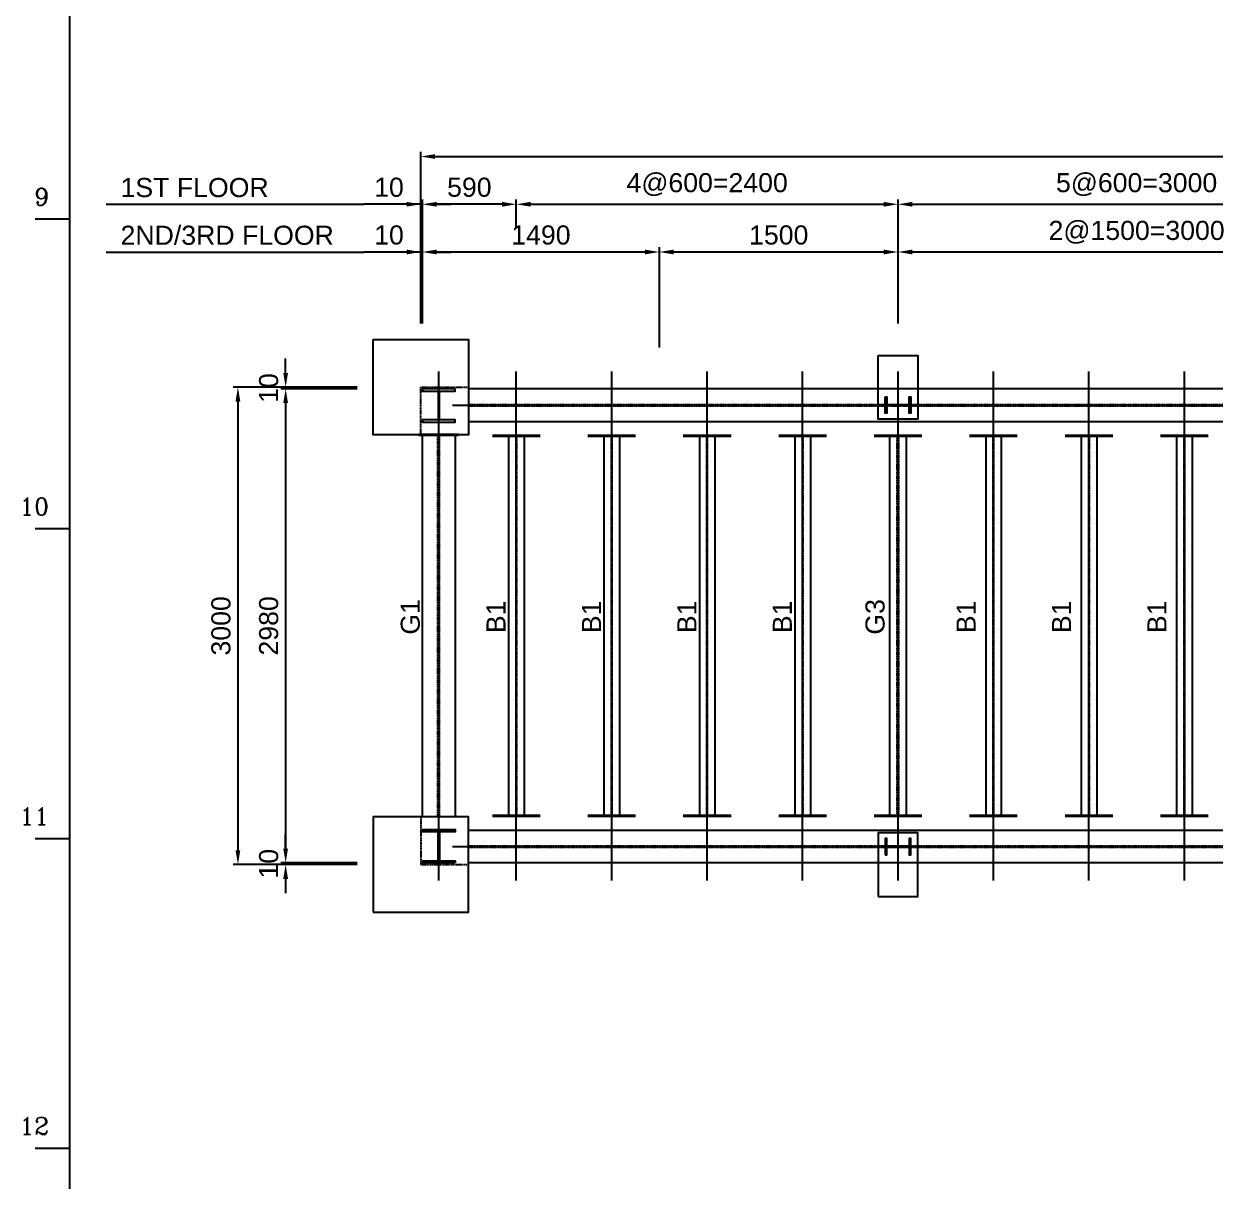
# Model space of a CAD drawing. Header units: millimetres. Extents: x 415966 to 487306, y -108951 to -17325.
# Drawn here: x 416425 to 423915, y -41420 to -34146 of the extents above; entities that cross this region are included whole.
import ezdxf
from ezdxf.enums import TextEntityAlignment as Align

# ---------------------------------------------------------------- set-up
doc = ezdxf.new("R2010")
doc.units = ezdxf.units.MM
doc.header["$LTSCALE"] = 2
doc.linetypes.add('CENTER', pattern=[2, 1.25, -0.25, 0.25, -0.25])
doc.linetypes.add('HIDDEN', pattern=[0.375, 0.25, -0.125])
doc.layers.get('Defpoints').update_dxf_attribs({"color": 250})
for name, color, linetype in [('C_CEN', 1, 'CENTER'), ('C_DIM', 7, 'Continuous'), ('C_GIRDER', 2, 'Continuous'), ('C_TEXT_01', 2, 'Continuous'), ('DIM-SCALE', 7, 'Continuous'), ('TAN-TIT', 30, 'Continuous')]:
    doc.layers.add(name, color=color, linetype=linetype)
doc.layers.add('C_STEEL', color=2, linetype='Continuous', lineweight=30)
doc.styles.add('Arial', font='arial.ttf')
doc.styles.add('COM', font='COMPLEX', dxfattribs={"height": 5})
doc.dimstyles.new('일반도면_0030', dxfattribs={"dimtxt": 120, "dimasz": 90, "dimexe": 30, "dimexo": 150, "dimgap": 45, "dimtad": 1, "dimdec": 0, "dimzin": 0, "dimdsep": 46, "dimtxsty": 'Arial', "dimcen": -150, "dimclrd": 7, "dimclre": 7, "dimclrt": 2, "dimadec": 8, "dimazin": 0, "dimtfac": 1, "dimtdec": 0, "dimtix": 1, "dimtmove": 2, "dimatfit": 3, "dimfxl": 1, "dimtolj": 1, "dimtzin": 0, "dimarcsym": 0})

# ---------------------------------------------------------------- blocks, each defined once
blk = doc.blocks.new('BORDER')
at = {"layer": 'TAN-TIT'}
for p, q in [((497.7, 16468), (497.7, 352)), ((497.7, 4787.2), (353.4, 4787.2)), ((497.7, 3489.4), (353.4, 3489.4)), ((497.7, 2191.5), (353.4, 2191.5)), ((497.7, 893.7), (353.4, 893.7))]:
    blk.add_line(p, q, dxfattribs=at)
at = {"layer": 'TAN-TIT', "style": 'COM'}
for s, p in [('9', (411.1, 4844.9)), ('10', (411.1, 3547.1)), ('11', (411.1, 2249.2)), ('12', (411.1, 951.3))]:
    blk.add_text(s, height=72.1, dxfattribs=at).set_placement(p, align=Align.RIGHT)
blk = doc.blocks.new('*D53')
at = {"layer": 'C_DIM', "color": 7, "lineweight": -2, "transparency": 16777216}
for p, q in [((418921, -36030.2), (418921, -34950.2)), ((433921, -36030.2), (433921, -34950.2)), ((419011, -34980.2), (433831, -34980.2))]:
    blk.add_line(p, q, dxfattribs=at)
at = {"layer": 'C_DIM', "color": 7, "transparency": 16777216}
for points in [[(419011, -34965.2), (419011, -34995.2), (418921, -34980.2)], [(433831, -34965.2), (433831, -34995.2), (433921, -34980.2)]]:
    blk.add_solid(points, dxfattribs=at)
at = {"layer": 'Defpoints', "color": 0, "transparency": 16777216}
for p in [(433921, -34980.2), (418921, -36180.2), (433921, -36180.2)]:
    blk.add_point(p, dxfattribs=at)
at = {"layer": 'C_DIM', "color": 2, "transparency": 16777216, "insert": (426421, -34873.9), "char_height": 120, "attachment_point": 5, "style": 'Arial'}
blk.add_mtext('\\A1;15000', dxfattribs=at)
blk = doc.blocks.new('*D70')
at = {"layer": 'C_DIM', "color": 7, "lineweight": -2, "transparency": 16777216}
for p, q in [((418521, -36430.2), (417741, -36430.2)), ((417771, -36520.2), (417771, -39340.2)), ((418521, -39430.2), (417741, -39430.2))]:
    blk.add_line(p, q, dxfattribs=at)
at = {"layer": 'C_DIM', "color": 7, "transparency": 16777216}
for points in [[(417756, -36520.2), (417786, -36520.2), (417771, -36430.2)], [(417756, -39340.2), (417786, -39340.2), (417771, -39430.2)]]:
    blk.add_solid(points, dxfattribs=at)
at = {"layer": 'Defpoints', "color": 0, "transparency": 16777216}
for p in [(418671, -36430.2), (417771, -39430.2), (418671, -39430.2)]:
    blk.add_point(p, dxfattribs=at)
at = {"layer": 'C_DIM', "color": 2, "transparency": 16777216, "insert": (417664.7, -37930.2), "char_height": 120, "attachment_point": 5, "rotation": 90, "style": 'Arial'}
blk.add_mtext('\\A1;3000', dxfattribs=at)
blk = doc.blocks.new('*D67')
at = {"layer": 'C_DIM', "color": 7, "lineweight": -2, "transparency": 16777216}
for p, q in [((418071, -36340.2), (418071, -36250.2)), ((418521, -36430.2), (418041, -36430.2)), ((418521, -36440.2), (418041, -36440.2)), ((418071, -36430.2), (418071, -36440.2)), ((418071, -36530.2), (418071, -36620.2))]:
    blk.add_line(p, q, dxfattribs=at)
at = {"layer": 'C_DIM', "color": 7, "transparency": 16777216}
for points in [[(418056, -36340.2), (418086, -36340.2), (418071, -36430.2)], [(418056, -36530.2), (418086, -36530.2), (418071, -36440.2)]]:
    blk.add_solid(points, dxfattribs=at)
at = {"layer": 'Defpoints', "color": 0, "transparency": 16777216}
for p in [(418071, -36440.2), (418671, -36430.2), (418671, -36440.2)]:
    blk.add_point(p, dxfattribs=at)
at = {"layer": 'C_DIM', "color": 2, "transparency": 16777216, "insert": (417964.8, -36435.2), "char_height": 120, "attachment_point": 5, "rotation": 90, "style": 'Arial'}
blk.add_mtext('\\A1;10', dxfattribs=at)
blk = doc.blocks.new('*D68')
at = {"layer": 'C_DIM', "color": 7, "lineweight": -2, "transparency": 16777216}
for p, q in [((418521, -36440.2), (418041, -36440.2)), ((418071, -36530.2), (418071, -39330.2)), ((418521, -39420.2), (418041, -39420.2))]:
    blk.add_line(p, q, dxfattribs=at)
at = {"layer": 'C_DIM', "color": 7, "transparency": 16777216}
for points in [[(418056, -36530.2), (418086, -36530.2), (418071, -36440.2)], [(418056, -39330.2), (418086, -39330.2), (418071, -39420.2)]]:
    blk.add_solid(points, dxfattribs=at)
at = {"layer": 'Defpoints', "color": 0, "transparency": 16777216}
for p in [(418671, -36440.2), (418071, -39420.2), (418671, -39420.2)]:
    blk.add_point(p, dxfattribs=at)
at = {"layer": 'C_DIM', "color": 2, "transparency": 16777216, "insert": (417964.8, -37930.2), "char_height": 120, "attachment_point": 5, "rotation": 90, "style": 'Arial'}
blk.add_mtext('\\A1;2980', dxfattribs=at)
blk = doc.blocks.new('*D69')
at = {"layer": 'C_DIM', "color": 7, "lineweight": -2, "transparency": 16777216}
for p, q in [((418071, -39330.2), (418071, -39240.2)), ((418521, -39420.2), (418041, -39420.2)), ((418521, -39430.2), (418041, -39430.2)), ((418071, -39430.2), (418071, -39420.2)), ((418071, -39520.2), (418071, -39610.2))]:
    blk.add_line(p, q, dxfattribs=at)
at = {"layer": 'C_DIM', "color": 7, "transparency": 16777216}
for points in [[(418056, -39330.2), (418086, -39330.2), (418071, -39420.2)], [(418056, -39520.2), (418086, -39520.2), (418071, -39430.2)]]:
    blk.add_solid(points, dxfattribs=at)
at = {"layer": 'Defpoints', "color": 0, "transparency": 16777216}
for p in [(418071, -39420.2), (418671, -39420.2), (418671, -39430.2)]:
    blk.add_point(p, dxfattribs=at)
at = {"layer": 'C_DIM', "color": 2, "transparency": 16777216, "insert": (417964.8, -39425.2), "char_height": 120, "attachment_point": 5, "rotation": 90, "style": 'Arial'}
blk.add_mtext('\\A1;10', dxfattribs=at)
blk = doc.blocks.new('*D71')
at = {"layer": 'C_DIM', "color": 7, "lineweight": -2, "transparency": 16777216}
for p, q in [((418921, -36030.2), (418921, -35550.2)), ((418931, -36030.2), (418931, -35550.2)), ((418831, -35580.2), (418741, -35580.2)), ((418931, -35580.2), (418921, -35580.2)), ((419021, -35580.2), (419111, -35580.2))]:
    blk.add_line(p, q, dxfattribs=at)
at = {"layer": 'C_DIM', "color": 7, "transparency": 16777216}
for points in [[(418831, -35565.2), (418831, -35595.2), (418921, -35580.2)], [(419021, -35565.2), (419021, -35595.2), (418931, -35580.2)]]:
    blk.add_solid(points, dxfattribs=at)
at = {"layer": 'Defpoints', "color": 0, "transparency": 16777216}
for p in [(418921, -35580.2), (418921, -36180.2), (418931, -36180.2)]:
    blk.add_point(p, dxfattribs=at)
at = {"layer": 'C_DIM', "color": 2, "transparency": 16777216, "insert": (418720.7, -35473.9), "char_height": 120, "attachment_point": 5, "style": 'Arial'}
blk.add_mtext('\\A1;10', dxfattribs=at)
blk = doc.blocks.new('*D447')
at = {"layer": 'C_DIM', "color": 7, "lineweight": -2, "transparency": 16777216}
for p, q in [((419521, -35430.2), (419521, -35250.2)), ((421921, -35730.2), (421921, -35250.2)), ((419611, -35280.2), (421831, -35280.2))]:
    blk.add_line(p, q, dxfattribs=at)
at = {"layer": 'C_DIM', "color": 7, "transparency": 16777216}
for points in [[(419611, -35265.2), (419611, -35295.2), (419521, -35280.2)], [(421831, -35265.2), (421831, -35295.2), (421921, -35280.2)]]:
    blk.add_solid(points, dxfattribs=at)
at = {"layer": 'Defpoints', "color": 0, "transparency": 16777216}
for p in [(421921, -35280.2), (419521, -35580.2), (421921, -35880.2)]:
    blk.add_point(p, dxfattribs=at)
at = {"layer": 'C_DIM', "color": 2, "transparency": 16777216, "insert": (420721, -35156.5), "char_height": 120, "attachment_point": 5, "style": 'Arial'}
blk.add_mtext('\\A1;4@600=2400', dxfattribs=at)
blk = doc.blocks.new('*D448')
at = {"layer": 'C_DIM', "color": 7, "lineweight": -2, "transparency": 16777216}
for p, q in [((421921, -35730.2), (421921, -35250.2)), ((424921, -35730.2), (424921, -35250.2)), ((422011, -35280.2), (424831, -35280.2))]:
    blk.add_line(p, q, dxfattribs=at)
at = {"layer": 'C_DIM', "color": 7, "transparency": 16777216}
for points in [[(422011, -35265.2), (422011, -35295.2), (421921, -35280.2)], [(424831, -35265.2), (424831, -35295.2), (424921, -35280.2)]]:
    blk.add_solid(points, dxfattribs=at)
at = {"layer": 'Defpoints', "color": 0, "transparency": 16777216}
for p in [(424921, -35280.2), (421921, -35880.2), (424921, -35880.2)]:
    blk.add_point(p, dxfattribs=at)
at = {"layer": 'C_DIM', "color": 2, "transparency": 16777216, "insert": (423421, -35156.5), "char_height": 120, "attachment_point": 5, "style": 'Arial'}
blk.add_mtext('\\A1;5@600=3000', dxfattribs=at)
blk = doc.blocks.new('*D450')
at = {"layer": 'C_DIM', "color": 7, "lineweight": -2, "transparency": 16777216}
for p, q in [((418931, -35730.2), (418931, -35250.2)), ((419521, -35430.2), (419521, -35250.2)), ((419431, -35280.2), (419021, -35280.2))]:
    blk.add_line(p, q, dxfattribs=at)
at = {"layer": 'C_DIM', "color": 7, "transparency": 16777216}
for points in [[(419021, -35265.2), (419021, -35295.2), (418931, -35280.2)], [(419431, -35265.2), (419431, -35295.2), (419521, -35280.2)]]:
    blk.add_solid(points, dxfattribs=at)
at = {"layer": 'Defpoints', "color": 0, "transparency": 16777216}
for p in [(418931, -35280.2), (419521, -35580.2), (418931, -35880.2)]:
    blk.add_point(p, dxfattribs=at)
at = {"layer": 'C_DIM', "color": 2, "transparency": 16777216, "insert": (419226, -35173.9), "char_height": 120, "attachment_point": 5, "style": 'Arial'}
blk.add_mtext('\\A1;590', dxfattribs=at)
blk = doc.blocks.new('*D451')
at = {"layer": 'C_DIM', "color": 7, "lineweight": -2, "transparency": 16777216}
for p, q in [((418921, -35730.2), (418921, -35250.2)), ((418931, -35730.2), (418931, -35250.2)), ((418831, -35280.2), (418741, -35280.2)), ((418931, -35280.2), (418921, -35280.2)), ((419021, -35280.2), (419111, -35280.2))]:
    blk.add_line(p, q, dxfattribs=at)
at = {"layer": 'C_DIM', "color": 7, "transparency": 16777216}
for points in [[(418831, -35265.2), (418831, -35295.2), (418921, -35280.2)], [(419021, -35265.2), (419021, -35295.2), (418931, -35280.2)]]:
    blk.add_solid(points, dxfattribs=at)
at = {"layer": 'Defpoints', "color": 0, "transparency": 16777216}
for p in [(418921, -35280.2), (418921, -35880.2), (418931, -35880.2)]:
    blk.add_point(p, dxfattribs=at)
at = {"layer": 'C_DIM', "color": 2, "transparency": 16777216, "insert": (418720.7, -35173.9), "char_height": 120, "attachment_point": 5, "style": 'Arial'}
blk.add_mtext('\\A1;10', dxfattribs=at)
blk = doc.blocks.new('*D456')
at = {"layer": 'C_DIM', "color": 7, "lineweight": -2, "transparency": 16777216}
for p, q in [((421921, -36030.2), (421921, -35550.2)), ((424921, -36030.2), (424921, -35550.2)), ((424831, -35580.2), (422011, -35580.2))]:
    blk.add_line(p, q, dxfattribs=at)
at = {"layer": 'C_DIM', "color": 7, "transparency": 16777216}
for points in [[(422011, -35565.2), (422011, -35595.2), (421921, -35580.2)], [(424831, -35565.2), (424831, -35595.2), (424921, -35580.2)]]:
    blk.add_solid(points, dxfattribs=at)
at = {"layer": 'Defpoints', "color": 0, "transparency": 16777216}
for p in [(421921, -35580.2), (421921, -36180.2), (424921, -36180.2)]:
    blk.add_point(p, dxfattribs=at)
at = {"layer": 'C_DIM', "color": 2, "transparency": 16777216, "insert": (423421, -35456.5), "char_height": 120, "attachment_point": 5, "style": 'Arial'}
blk.add_mtext('\\A1;2@1500=3000', dxfattribs=at)
blk = doc.blocks.new('*D457')
at = {"layer": 'C_DIM', "color": 7, "lineweight": -2, "transparency": 16777216}
for p, q in [((420421, -36180.2), (420421, -35550.2)), ((421921, -36030.2), (421921, -35550.2)), ((421831, -35580.2), (420511, -35580.2))]:
    blk.add_line(p, q, dxfattribs=at)
at = {"layer": 'C_DIM', "color": 7, "transparency": 16777216}
for points in [[(420511, -35565.2), (420511, -35595.2), (420421, -35580.2)], [(421831, -35565.2), (421831, -35595.2), (421921, -35580.2)]]:
    blk.add_solid(points, dxfattribs=at)
at = {"layer": 'Defpoints', "color": 0, "transparency": 16777216}
for p in [(420421, -35580.2), (421921, -36180.2), (420421, -36330.2)]:
    blk.add_point(p, dxfattribs=at)
at = {"layer": 'C_DIM', "color": 2, "transparency": 16777216, "insert": (421171, -35473.9), "char_height": 120, "attachment_point": 5, "style": 'Arial'}
blk.add_mtext('\\A1;1500', dxfattribs=at)
blk = doc.blocks.new('*D458')
at = {"layer": 'C_DIM', "color": 7, "lineweight": -2, "transparency": 16777216}
for p, q in [((418931, -36030.2), (418931, -35550.2)), ((420421, -36180.2), (420421, -35550.2)), ((420331, -35580.2), (419021, -35580.2))]:
    blk.add_line(p, q, dxfattribs=at)
at = {"layer": 'C_DIM', "color": 7, "transparency": 16777216}
for points in [[(419021, -35565.2), (419021, -35595.2), (418931, -35580.2)], [(420331, -35565.2), (420331, -35595.2), (420421, -35580.2)]]:
    blk.add_solid(points, dxfattribs=at)
at = {"layer": 'Defpoints', "color": 0, "transparency": 16777216}
for p in [(418931, -35580.2), (418931, -36180.2), (420421, -36330.2)]:
    blk.add_point(p, dxfattribs=at)
at = {"layer": 'C_DIM', "color": 2, "transparency": 16777216, "insert": (419676, -35473.9), "char_height": 120, "attachment_point": 5, "style": 'Arial'}
blk.add_mtext('\\A1;1490', dxfattribs=at)

msp = doc.modelspace()

# ---------------------------------------------------------------- linework, layer by layer
at = {"layer": 'C_CEN'}
for p, q in [((419033.5, -39530.2), (419033.5, -36330.2)), ((419521, -39530.2), (419521, -36330.2)), ((420121, -39530.2), (420121, -36330.2)), ((420721, -39530.2), (420721, -36330.2)), ((421321, -39530.2), (421321, -36330.2)), ((421921, -39530.2), (421921, -36330.2)), ((422521, -39530.2), (422521, -36330.2)), ((423121, -39530.2), (423121, -36330.2)), ((423721, -39530.2), (423721, -36330.2)), ((419121, -36542.7), (434011, -36542.7)), ((419121, -39317.7), (433721, -39317.7))]:
    msp.add_line(p, q, dxfattribs=at)
at = {"layer": 'C_DIM', "color": 7}
for p, q in [((418921, -35280.2), (418564, -35280.2)), ((418921, -35580.2), (418564, -35580.2))]:
    msp.add_line(p, q, dxfattribs=at)
at = {"layer": 'C_GIRDER', "linetype": 'HIDDEN'}
for p, q in [((419221, -36539), (433621, -36539)), ((419221, -36547.5), (433621, -36547.5)), ((419028.8, -39130.2), (419028.8, -36730.2)), ((419038.2, -39130.2), (419038.2, -36730.2)), ((419519.9, -39125.2), (419519.9, -36735.2)), ((419524.2, -39125.2), (419524.2, -36735.2)), ((420119.9, -39125.2), (420119.9, -36735.2)), ((420124.2, -39125.2), (420124.2, -36735.2)), ((420719.9, -39125.2), (420719.9, -36735.2)), ((420724.2, -39125.2), (420724.2, -36735.2)), ((421319.9, -39125.2), (421319.9, -36735.2)), ((421324.2, -39125.2), (421324.2, -36735.2)), ((421916.5, -39125.2), (421916.5, -36735.2)), ((421925.6, -39125.2), (421925.6, -36735.2)), ((422519.9, -39125.2), (422519.9, -36735.2)), ((422524.2, -39125.2), (422524.2, -36735.2)), ((423119.9, -39125.2), (423119.9, -36735.2)), ((423124.2, -39125.2), (423124.2, -36735.2)), ((423719.9, -39125.2), (423719.9, -36735.2)), ((423724.2, -39125.2), (423724.2, -36735.2)), ((419221, -39313), (433621, -39313)), ((419221, -39321.5), (433621, -39321.5))]:
    msp.add_line(p, q, dxfattribs=at)
at = {"layer": 'C_GIRDER'}
for points in [[(418621, -36130.2), (419221, -36130.2), (419221, -36730.2), (418621, -36730.2)], [(421796, -36230.2), (422046, -36230.2), (422046, -36630.2), (421796, -36630.2)], [(419221, -36645.2), (433621, -36645.2), (433621, -36440.2), (419221, -36440.2)], [(419136, -39130.2), (418931, -39130.2), (418931, -36730.2), (419136, -36730.2)], [(419572, -39125.2), (419572, -36735.2), (419472, -36735.2), (419472, -39125.2)], [(420172, -39125.2), (420172, -36735.2), (420072, -36735.2), (420072, -39125.2)], [(420772, -39125.2), (420772, -36735.2), (420672, -36735.2), (420672, -39125.2)], [(421372, -39125.2), (421372, -36735.2), (421272, -36735.2), (421272, -39125.2)], [(421972, -39125.2), (421870, -39125.2), (421870, -36735.2), (421972, -36735.2)], [(422572, -39125.2), (422572, -36735.2), (422472, -36735.2), (422472, -39125.2)], [(423172, -39125.2), (423172, -36735.2), (423072, -36735.2), (423072, -39125.2)], [(423772, -39125.2), (423772, -36735.2), (423672, -36735.2), (423672, -39125.2)], [(418621, -39730.2), (419221, -39730.2), (419221, -39130.2), (418621, -39130.2)], [(419221, -39215.2), (433621, -39215.2), (433621, -39420.2), (419221, -39420.2)], [(421796, -39630.2), (422046, -39630.2), (422046, -39230.2), (421796, -39230.2)]]:
    msp.add_lwpolyline(points, close=True, dxfattribs=at)
at = {"layer": 'C_GIRDER', "color": 1, "linetype": 'HIDDEN'}
for points in [[(418921, -36430.2), (419221, -36430.2), (419221, -36730.2), (418921, -36730.2)], [(418921, -39430.2), (419221, -39430.2), (419221, -39130.2), (418921, -39130.2)]]:
    msp.add_lwpolyline(points, close=True, dxfattribs=at)
at = {"layer": 'C_GIRDER', "color": 1}
for points in [[(419136, -36440.2), (418931, -36440.2), (418931, -36454.4), (419029, -36454.4), (419029, -36636), (418931, -36636), (418931, -36650.2), (419136, -36650.2), (419136, -36636), (419038.1, -36636), (419038.1, -36454.4), (419136, -36454.4)], [(421841, -36491.2), (421851.3, -36491.2), (421851.3, -36538.9), (421990.7, -36538.9), (421990.7, -36491.2), (422001, -36491.2), (422001, -36593.2), (421990.7, -36593.2), (421990.7, -36545.5), (421851.3, -36545.5), (421851.3, -36593.2), (421841, -36593.2)], [(419136, -39420.2), (418931, -39420.2), (418931, -39406), (419029, -39406), (419029, -39224.4), (418931, -39224.4), (418931, -39210.2), (419136, -39210.2), (419136, -39224.4), (419038.1, -39224.4), (419038.1, -39406), (419136, -39406)], [(421841, -39369.2), (421851.3, -39369.2), (421851.3, -39321.5), (421990.7, -39321.5), (421990.7, -39369.2), (422001, -39369.2), (422001, -39267.2), (421990.7, -39267.2), (421990.7, -39314.9), (421851.3, -39314.9), (421851.3, -39267.2), (421841, -39267.2)]]:
    msp.add_lwpolyline(points, close=True, dxfattribs=at)
at = {"layer": 'C_STEEL', "color": 6, "lineweight": 40}
for p, q in [((418908.5, -36730.2), (419158.5, -36730.2)), ((419671, -36735.2), (419371, -36735.2)), ((420271, -36735.2), (419971, -36735.2)), ((420871, -36735.2), (420571, -36735.2)), ((421471, -36735.2), (421171, -36735.2)), ((422071, -36735.2), (421771, -36735.2)), ((422371, -36735.2), (422671, -36735.2)), ((422971, -36735.2), (423271, -36735.2)), ((423571, -36735.2), (423871, -36735.2)), ((419671, -39125.2), (419371, -39125.2)), ((420271, -39125.2), (419971, -39125.2)), ((420871, -39125.2), (420571, -39125.2)), ((421471, -39125.2), (421171, -39125.2)), ((422071, -39125.2), (421771, -39125.2)), ((422371, -39125.2), (422671, -39125.2)), ((422971, -39125.2), (423271, -39125.2)), ((423571, -39125.2), (423871, -39125.2))]:
    msp.add_line(p, q, dxfattribs=at)
at = {"layer": 'DIM-SCALE', "color": 7}
for p, q in [((416943.1, -35280.2), (418564, -35280.2)), ((416943.1, -35580.2), (418564, -35580.2))]:
    msp.add_line(p, q, dxfattribs=at)

# ---------------------------------------------------------------- block references
at = {"xscale": 1.5, "yscale": 1.5, "zscale": 1.5}
msp.add_blockref('BORDER', (415965.9, -42555.1), dxfattribs=at)

# ---------------------------------------------------------------- texts
at = {"layer": 'C_TEXT_01', "style": 'Arial'}
for s, p in [('G1', (418854.4, -37873.5)), ('B1', (419393.4, -37873.5)), ('B1', (419993.4, -37873.5)), ('B1', (420593.4, -37873.5)), ('B1', (421193.4, -37873.5)), ('G3', (421776.6, -37873.5)), ('B1', (422348.8, -37873.5)), ('B1', (422948.8, -37873.5)), ('B1', (423548.8, -37873.5))]:
    msp.add_text(s, height=120, rotation=90, dxfattribs=at).set_placement(p, align=Align.MIDDLE_CENTER)
at = {"layer": 'DIM-SCALE', "color": 2, "style": 'Arial'}
for s, p in [('1ST FLOOR', (417033, -35234.9)), ('2ND/3RD FLOOR', (417033, -35534.9))]:
    msp.add_text(s, height=120, dxfattribs=at).set_placement(p)

# ---------------------------------------------------------------- dimensions: what is measured, and where the dimension line sits
at = {"layer": 'C_DIM', "color": 7}
for base, p1, p2, picture, middle in [((433921, -34980.2), (418921, -36180.2), (433921, -36180.2), '*D53', (426421, -34873.9)), ((418931, -35280.2), (419521, -35580.2), (418931, -35880.2), '*D450', (419226, -35173.9))]:
    dim = msp.add_linear_dim(base=base, p1=p1, p2=p2, dimstyle='일반도면_0030', dxfattribs=at)
    dim.commit()
    dim.dimension.update_dxf_attribs({"geometry": picture, "text_midpoint": middle})
for base, p1, p2, picture, middle in [((418921, -35280.2), (418931, -35880.2), (418921, -35880.2), '*D451', (418720.7, -35173.9)), ((418921, -35580.2), (418931, -36180.2), (418921, -36180.2), '*D71', (418720.7, -35473.9))]:
    dim = msp.add_linear_dim(base=base, p1=p1, p2=p2, dimstyle='일반도면_0030', dxfattribs=at)
    dim.commit()
    dim.dimension.update_dxf_attribs({"geometry": picture, "text_midpoint": middle, "dimtype": 160})
at = {"layer": 'C_DIM'}
for base, p1, p2, text, picture, middle in [((421921, -35280.2), (419521, -35580.2), (421921, -35880.2), '4@600=<>', '*D447', (420721, -35156.5)), ((424921, -35280.2), (421921, -35880.2), (424921, -35880.2), '5@600=<>', '*D448', (423421, -35156.5))]:
    dim = msp.add_linear_dim(base=base, p1=p1, p2=p2, text=text, dimstyle='일반도면_0030', dxfattribs=at)
    dim.commit()
    dim.dimension.update_dxf_attribs({"geometry": picture, "text_midpoint": middle})
for base, p1, p2, picture, middle in [((418931, -35580.2), (420421, -36330.2), (418931, -36180.2), '*D458', (419676, -35473.9)), ((420421, -35580.2), (421921, -36180.2), (420421, -36330.2), '*D457', (421171, -35473.9))]:
    dim = msp.add_linear_dim(base=base, p1=p1, p2=p2, angle=180, dimstyle='일반도면_0030', dxfattribs=at)
    dim.commit()
    dim.dimension.update_dxf_attribs({"geometry": picture, "text_midpoint": middle})
dim = msp.add_linear_dim(base=(421921, -35580.2), p1=(424921, -36180.2), p2=(421921, -36180.2), angle=180, text='2@1500=<>', dimstyle='일반도면_0030', dxfattribs=at)
dim.commit()
dim.dimension.update_dxf_attribs({"geometry": '*D456', "text_midpoint": (423421, -35456.5)})
for p1, p2, distance, picture, middle in [((418671, -36430.2), (418671, -36440.2), -600, '*D67', (417964.8, -36435.2)), ((418671, -39430.2), (418671, -39420.2), 600, '*D69', (417964.8, -39425.2))]:
    dim = msp.add_aligned_dim(p1=p1, p2=p2, distance=distance, dimstyle='일반도면_0030', override={"dimgap": 45}, dxfattribs=at)
    dim.commit()
    dim.dimension.update_dxf_attribs({"geometry": picture, "text_midpoint": middle})
for p1, p2, distance, picture, middle in [((418671, -36430.2), (418671, -39430.2), -900, '*D70', (417664.7, -37930.2)), ((418671, -36440.2), (418671, -39420.2), -600, '*D68', (417964.8, -37930.2))]:
    dim = msp.add_aligned_dim(p1=p1, p2=p2, distance=distance, dimstyle='일반도면_0030', dxfattribs=at)
    dim.commit()
    dim.dimension.update_dxf_attribs({"geometry": picture, "text_midpoint": middle})

doc.saveas('drawing.dxf')
